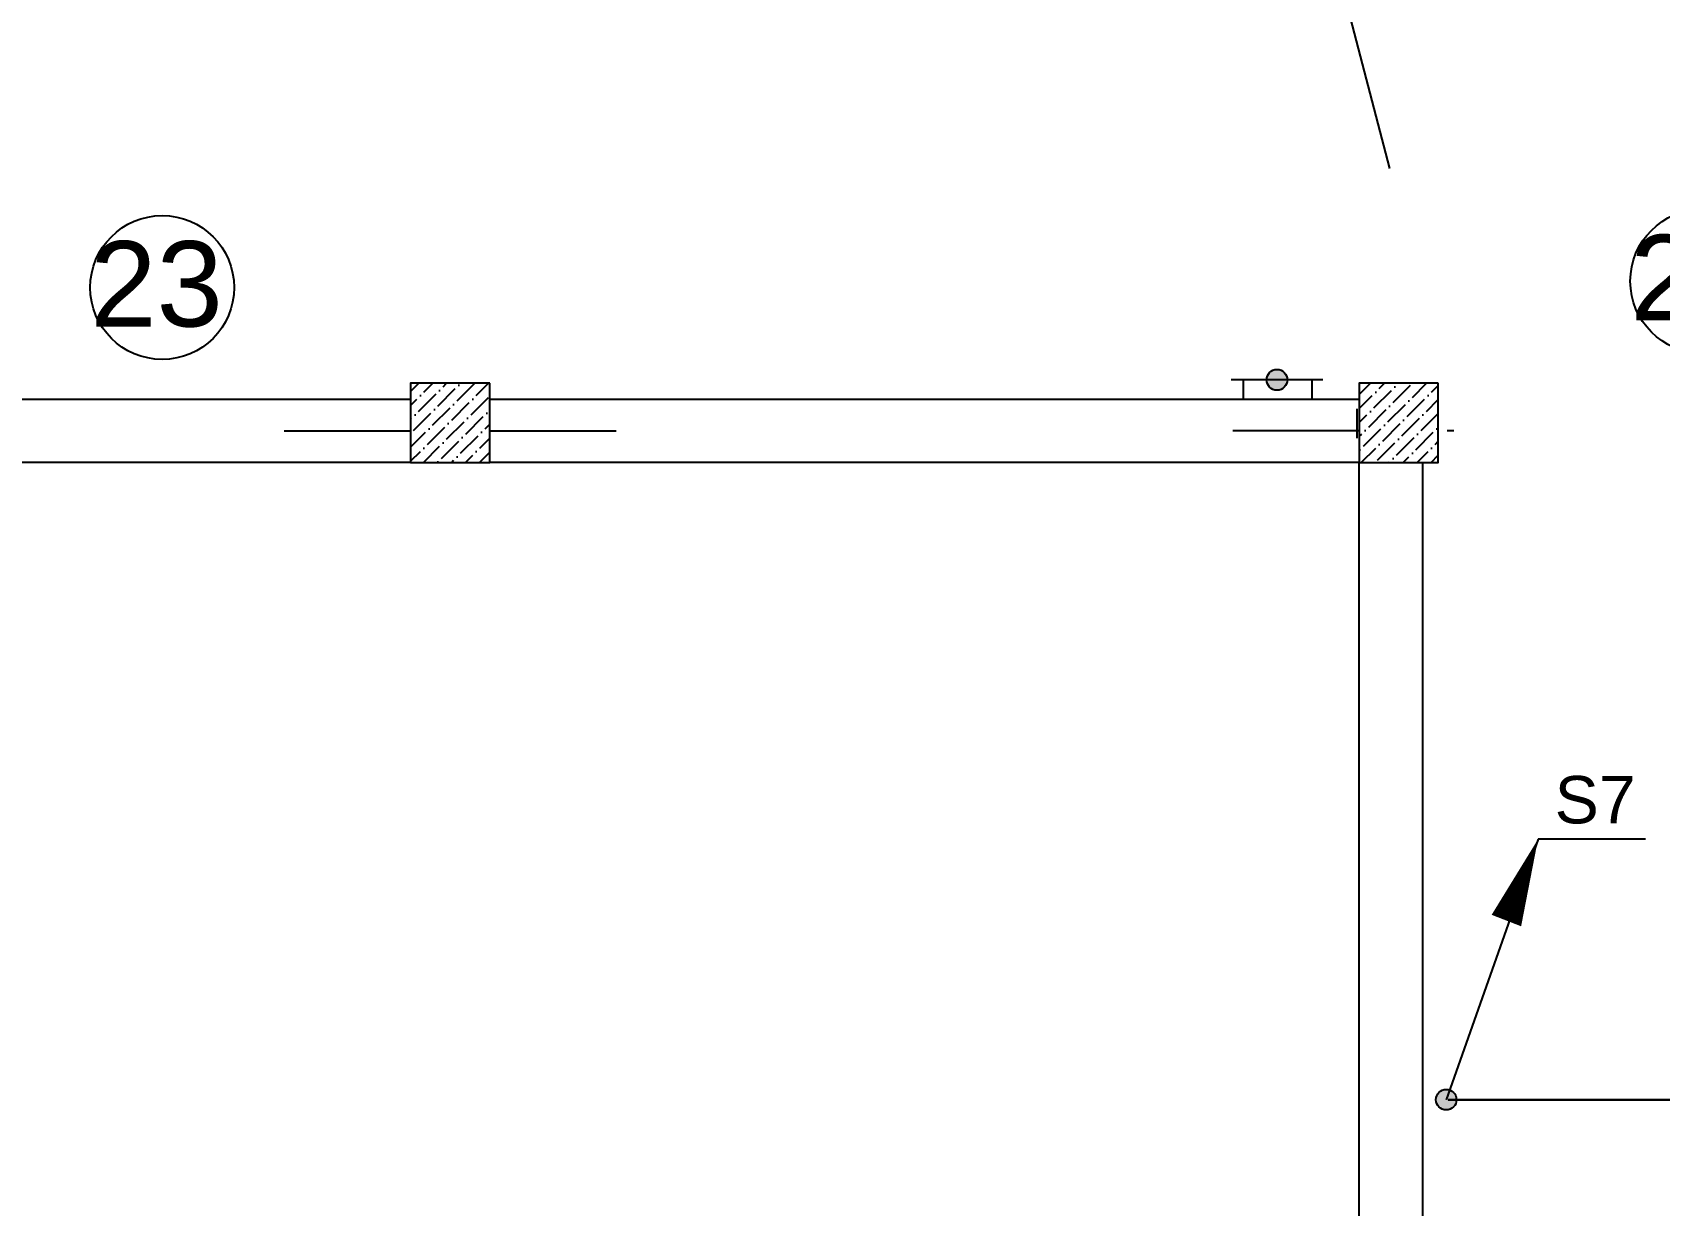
# Model space of a CAD drawing. Header units: millimetres. Extents: x 42452 to 2852333, y -419346 to 834876.
# Drawn here: x 2634634 to 2644925, y 593398 to 600817 of the extents above; entities that cross this region are included whole.
import ezdxf

# ---------------------------------------------------------------- set-up
doc = ezdxf.new("R2010")
doc.units = ezdxf.units.MM
for name, color, linetype, lineweight in [('memar', 7, 'Continuous', 25), ('Соедин', 5, 'Continuous', 30), ('Соедин_роз', 94, 'Continuous', 30), ('Соединение', 5, 'Continuous', 30), ('текст_свет', 5, 'Continuous', 30)]:
    doc.layers.add(name, color=color, linetype=linetype, lineweight=lineweight)
doc.styles.get("Standard").update_dxf_attribs({"font": 'arial.ttf'})
doc.styles.add('СГЕНЕРИР_СТИЛЬ_1', font='arial.ttf')

# ---------------------------------------------------------------- blocks, each defined once
blk = doc.blocks.new('t')
at = {"layer": 'Соедин', "lineweight": -3}
blk.add_hatch(color=256, dxfattribs=at).paths.add_polyline_path([(-65, 0, 1), (65, 0, 1)])
blk.add_circle((0, 0), 65.1, dxfattribs=at)

msp = doc.modelspace()

# ---------------------------------------------------------------- hatches: boundary and pattern name
at = {"layer": 'memar', "lineweight": 25}
h = msp.add_hatch(color=256, dxfattribs=at)
h.dxf.hatch_style = 1
h.paths.add_polyline_path([(2642440.16201, 598620.53923, 1), (2642571.71499, 598620.53923, 1)])
h = msp.add_hatch(dxfattribs=at)
h.set_pattern_fill('ANSI36', color=256, scale=500)
h.set_pattern_definition([(45, (890787.99, 3054998.6), (33.1456304, 121.533978), [156.25, -31.25, 0, -31.25])])
h.paths.add_polyline_path([(2637026.13986, 598598.5206), (2637026.13986, 598098.5206), (2637526.13986, 598098.5206), (2637526.13986, 598598.5206)])
h = msp.add_hatch(dxfattribs=at)
h.set_pattern_fill('ANSI36', color=256, scale=500)
h.set_pattern_definition([(45, (884787.793, 3054998.6), (33.1456304, 121.533978), [156.25, -31.25, 0, -31.25])])
h.paths.add_polyline_path([(2643026.33493, 598598.5206), (2643026.33493, 598098.5206), (2643526.33493, 598098.5206), (2643526.33493, 598598.5206)])

# ---------------------------------------------------------------- linework, layer by layer
at = {"layer": 'memar', "color": 18, "lineweight": 25, "true_color": 0x000000}
msp.add_line((2642861.48155, 601324.92066), (2643217.62265, 599956.68762), dxfattribs=at)
at = {"layer": 'memar', "linetype": 'Continuous', "lineweight": 25}
for p, q in [((2642795.20881, 598620.53923), (2642216.66818, 598620.53923)), ((2642291.44554, 598620.53923), (2642291.44554, 598498.5206)), ((2642726.33493, 598620.53923), (2642726.33493, 598498.5206))]:
    msp.add_line(p, q, dxfattribs=at)
at = {"layer": 'memar', "color": 7, "linetype": 'Continuous', "lineweight": 25}
for p, q in [((2643013.21787, 598251.98636), (2643013.21787, 598437.06004)), ((2643624.40106, 598298.52897), (2643582.21356, 598298.52897))]:
    msp.add_line(p, q, dxfattribs=at)
at = {"layer": 'memar', "color": 3, "lineweight": 25}
for points in [[(2637526.13986, 598598.5206), (2637026.13986, 598598.5206), (2637026.13986, 598098.5206), (2637526.13986, 598098.5206)], [(2643526.33493, 598598.5206), (2643026.33493, 598598.5206), (2643026.33493, 598098.5206), (2643526.33493, 598098.5206)]]:
    msp.add_lwpolyline(points, close=True, dxfattribs=at)
at = {"layer": 'memar', "color": 0, "lineweight": 25}
for points in [[(2637026.13986, 598098.5206), (2631476.13986, 598098.5206), (2631476.13986, 598498.5206), (2637026.13986, 598498.5206)], [(2643026.33493, 598098.5206), (2637526.13986, 598098.5206), (2637526.13986, 598498.5206), (2643026.33493, 598498.5206)]]:
    msp.add_lwpolyline(points, close=True, dxfattribs=at)
at = {"layer": 'memar', "lineweight": 25}
for points in [[(2636226.13986, 598298.5206), (2637026.13986, 598298.5206)], [(2637526.13986, 598298.5206), (2638326.13986, 598298.5206)], [(2643026.33493, 598298.5206), (2642226.33493, 598298.5206)]]:
    msp.add_lwpolyline(points, dxfattribs=at)
at = {"layer": 'memar', "color": 0, "lineweight": 25}
for points in [[(2643025.96356, 579398.5206), (2643026.33493, 598098.5206)], [(2643426.14, 598098.5206), (2643426.14, 592098.5206)]]:
    msp.add_lwpolyline(points, dxfattribs=at)
for centre in [(2635454.5085, 599204.42429), (2645195.952, 599244.46842)]:
    msp.add_circle(centre, 454.87332, dxfattribs=at)
at = {"layer": 'memar', "lineweight": 25}
msp.add_circle((2642505.9385, 598620.53923), 65.77649, dxfattribs=at)
at = {"layer": 'Соедин_роз'}
msp.add_line((2643588.46465, 594067.37368), (2645303.85539, 594067.37368), dxfattribs=at)
at = {"layer": 'Соединение', "color": 0, "lineweight": -3}
for p, q in [((2644157.16901, 595714.48365), (2643576.68976, 594067.37368)), ((2644837.89418, 595714.48365), (2644157.16901, 595714.48365))]:
    msp.add_line(p, q, dxfattribs=at)
at = {"layer": 'Соединение'}
msp.add_lwpolyline([(2644157.16901, 595714.48365, 0, 200, 0), (2643957.16901, 595200.47904, 50, 50, 0)], format="xyseb", dxfattribs=at)

# ---------------------------------------------------------------- block references
at = {"layer": 'Соедин', "rotation": 180}
msp.add_blockref('t', (2643576.68976, 594067.37368), dxfattribs=at)
at = {"layer": 'Соедин_роз', "rotation": 180}
msp.add_blockref('t', (2643576.68976, 594067.37368), dxfattribs=at)

# ---------------------------------------------------------------- texts
at = {"layer": 'memar', "linetype": 'Continuous', "lineweight": 25, "char_height": 540, "attachment_point": 3, "style": 'СГЕНЕРИР_СТИЛЬ_1'}
for s, insert in [('{\\fArial|b0|i0|c238|p38;23}', (2635838.2485, 599497.87987)), ('{\\fArial|b0|i0|c238|p38;24}', (2645579.692, 599537.92401))]:
    msp.add_mtext(s, dxfattribs=dict(at, insert=insert))
at = {"layer": 'текст_свет', "linetype": 'Continuous', "lineweight": 0, "insert": (2644262.33411, 596114.89466), "char_height": 300, "width": 922.3481269, "attachment_point": 1}
msp.add_mtext('S7', dxfattribs=at)

doc.saveas('drawing.dxf')
